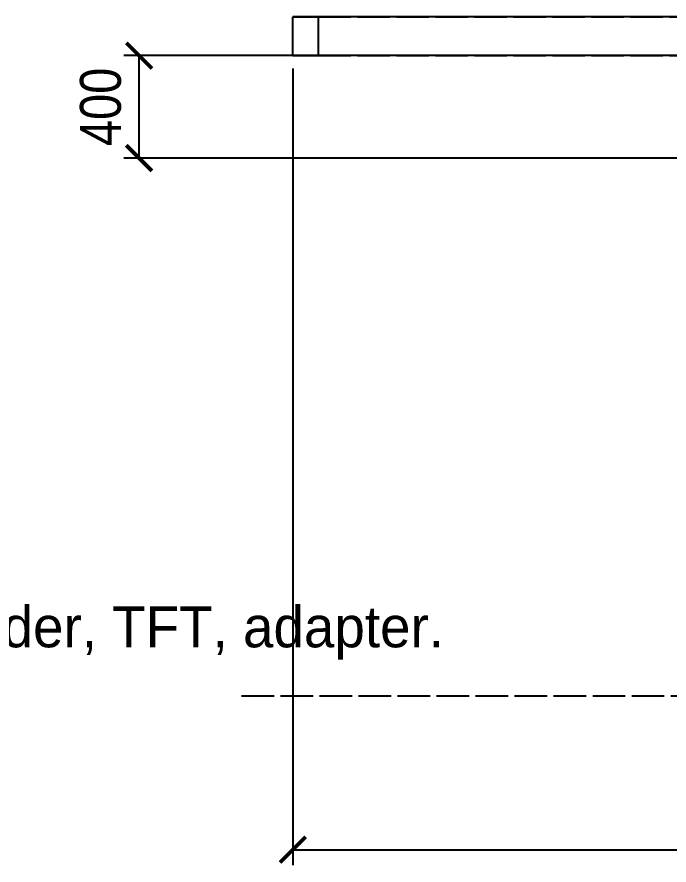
# Model space of a CAD drawing. Header units: millimetres. Extents: x -9 to 221, y -53 to 198.
# Drawn here: x 83.1 to 108.57, y -53.31 to -20.2 of the extents above; entities that cross this region are included whole.
import ezdxf

# ---------------------------------------------------------------- set-up
doc = ezdxf.new("R2010")
doc.units = ezdxf.units.MM
doc.linetypes.add('DASHED', pattern=[1.524, 1.27, -0.254])
for name, color, linetype in [('DIMS', 3, 'CONTINUOUS'), ('HIDDEN', 8, 'DASHED'), ('TEXT', 7, 'CONTINUOUS'), ('VISIBLE', 7, 'CONTINUOUS')]:
    doc.layers.add(name, color=color, linetype=linetype)
doc.styles.add('OpenSansCondensed-Light', font='OpenSansCondensed-Light.ttf')
doc.dimstyles.new('EZDXF', dxfattribs={"dimtxt": 0.25, "dimasz": 0.175, "dimexe": 0.375, "dimexo": 0.125, "dimgap": 0.1, "dimtad": 1, "dimlfac": 100, "dimzin": 12, "dimdsep": 46, "dimtxsty": 'OpenSansCondensed-Light', "dimblk": 'ARCHTICK', "dimcen": 2.5, "dimazin": 3, "dimtfac": 0.5, "dimtmove": 2, "dimatfit": 3})

# ---------------------------------------------------------------- blocks, each defined once
blk = doc.blocks.new('_ARCHTICK')
at = {"color": 0, "linetype": 'BYBLOCK', "const_width": 0.15}
blk.add_lwpolyline([(-0.5, -0.5), (0.5, 0.5)], dxfattribs=at)

msp = doc.modelspace()

# ---------------------------------------------------------------- linework, layer by layer
at = {"layer": 'HIDDEN'}
msp.add_line((91.875, -46.71), (203.375, -46.71), dxfattribs=at)
for points in [[(93.875, -20.2), (93.89087, -20.2), (93.90675, -20.2), (93.92262, -20.2), (93.93849, -20.2), (93.95437, -20.2), (93.97024, -20.2), (93.98611, -20.2), (94.00198, -20.2), (94.01786, -20.2), (94.03373, -20.2), (94.0496, -20.2), (94.06548, -20.2), (94.08135, -20.2), (94.09722, -20.2), (94.1131, -20.2), (94.12897, -20.2), (94.14484, -20.2), (94.16071, -20.2), (94.17659, -20.2), (94.19246, -20.2), (94.20833, -20.2), (94.22421, -20.2), (94.24008, -20.2), (94.25595, -20.2), (94.27183, -20.2), (94.2877, -20.2), (94.30357, -20.2), (94.31944, -20.2), (94.33532, -20.2), (94.35119, -20.2), (94.36706, -20.2), (94.38294, -20.2), (94.39881, -20.2), (94.41468, -20.2), (94.43056, -20.2), (94.44643, -20.2), (94.4623, -20.2), (94.47817, -20.2), (94.49405, -20.2), (94.50992, -20.2), (94.52579, -20.2), (94.54167, -20.2), (94.55754, -20.2), (94.57341, -20.2), (94.58929, -20.2), (94.60516, -20.2), (94.62103, -20.2), (94.6369, -20.2), (94.65278, -20.2), (94.66865, -20.2), (94.68452, -20.2), (94.7004, -20.2), (94.71627, -20.2), (94.73214, -20.2), (94.74802, -20.2), (94.76389, -20.2), (94.77976, -20.2), (94.79563, -20.2), (94.81151, -20.2), (94.82738, -20.2), (94.84325, -20.2), (94.85913, -20.2), (94.875, -20.2)], [(94.875, -20.2), (200.375, -20.2)], [(94.875, -21.71), (94.875, -20.2)], [(93.875, -21.71), (93.89087, -21.71), (93.90675, -21.71), (93.92262, -21.71), (93.93849, -21.71), (93.95437, -21.71), (93.97024, -21.71), (93.98611, -21.71), (94.00198, -21.71), (94.01786, -21.71), (94.03373, -21.71), (94.0496, -21.71), (94.06548, -21.71), (94.08135, -21.71), (94.09722, -21.71), (94.1131, -21.71), (94.12897, -21.71), (94.14484, -21.71), (94.16071, -21.71), (94.17659, -21.71), (94.19246, -21.71), (94.20833, -21.71), (94.22421, -21.71), (94.24008, -21.71), (94.25595, -21.71), (94.27183, -21.71), (94.2877, -21.71), (94.30357, -21.71), (94.31944, -21.71), (94.33532, -21.71), (94.35119, -21.71), (94.36706, -21.71), (94.38294, -21.71), (94.39881, -21.71), (94.41468, -21.71), (94.43056, -21.71), (94.44643, -21.71), (94.4623, -21.71), (94.47817, -21.71), (94.49405, -21.71), (94.50992, -21.71), (94.52579, -21.71), (94.54167, -21.71), (94.55754, -21.71), (94.57341, -21.71), (94.58929, -21.71), (94.60516, -21.71), (94.62103, -21.71), (94.6369, -21.71), (94.65278, -21.71), (94.66865, -21.71), (94.68452, -21.71), (94.7004, -21.71), (94.71627, -21.71), (94.73214, -21.71), (94.74802, -21.71), (94.76389, -21.71), (94.77976, -21.71), (94.79563, -21.71), (94.81151, -21.71), (94.82738, -21.71), (94.84325, -21.71), (94.85913, -21.71), (94.875, -21.71)], [(94.875, -21.71), (200.375, -21.71)]]:
    msp.add_lwpolyline(points, dxfattribs=at)
at = {"layer": 'VISIBLE'}
for points in [[(94.875, -20.2), (94.85913, -20.2), (94.84325, -20.2), (94.82738, -20.2), (94.81151, -20.2), (94.79563, -20.2), (94.77976, -20.2), (94.76389, -20.2), (94.74802, -20.2), (94.73214, -20.2), (94.71627, -20.2), (94.7004, -20.2), (94.68452, -20.2), (94.66865, -20.2), (94.65278, -20.2), (94.6369, -20.2), (94.62103, -20.2), (94.60516, -20.2), (94.58929, -20.2), (94.57341, -20.2), (94.55754, -20.2), (94.54167, -20.2), (94.52579, -20.2), (94.50992, -20.2), (94.49405, -20.2), (94.47817, -20.2), (94.4623, -20.2), (94.44643, -20.2), (94.43056, -20.2), (94.41468, -20.2), (94.39881, -20.2), (94.38294, -20.2), (94.36706, -20.2), (94.35119, -20.2), (94.33532, -20.2), (94.31944, -20.2), (94.30357, -20.2), (94.2877, -20.2), (94.27183, -20.2), (94.25595, -20.2), (94.24008, -20.2), (94.22421, -20.2), (94.20833, -20.2), (94.19246, -20.2), (94.17659, -20.2), (94.16071, -20.2), (94.14484, -20.2), (94.12897, -20.2), (94.1131, -20.2), (94.09722, -20.2), (94.08135, -20.2), (94.06548, -20.2), (94.0496, -20.2), (94.03373, -20.2), (94.01786, -20.2), (94.00198, -20.2), (93.98611, -20.2), (93.97024, -20.2), (93.95437, -20.2), (93.93849, -20.2), (93.92262, -20.2), (93.90675, -20.2), (93.89087, -20.2), (93.875, -20.2)], [(93.875, -21.71), (93.875, -20.2)], [(93.875, -21.71), (93.875, -20.2)], [(200.375, -20.2), (94.875, -20.2)], [(94.875, -21.71), (94.875, -20.2)], [(94.875, -21.71), (94.85913, -21.71), (94.84325, -21.71), (94.82738, -21.71), (94.81151, -21.71), (94.79563, -21.71), (94.77976, -21.71), (94.76389, -21.71), (94.74802, -21.71), (94.73214, -21.71), (94.71627, -21.71), (94.7004, -21.71), (94.68452, -21.71), (94.66865, -21.71), (94.65278, -21.71), (94.6369, -21.71), (94.62103, -21.71), (94.60516, -21.71), (94.58929, -21.71), (94.57341, -21.71), (94.55754, -21.71), (94.54167, -21.71), (94.52579, -21.71), (94.50992, -21.71), (94.49405, -21.71), (94.47817, -21.71), (94.4623, -21.71), (94.44643, -21.71), (94.43056, -21.71), (94.41468, -21.71), (94.39881, -21.71), (94.38294, -21.71), (94.36706, -21.71), (94.35119, -21.71), (94.33532, -21.71), (94.31944, -21.71), (94.30357, -21.71), (94.2877, -21.71), (94.27183, -21.71), (94.25595, -21.71), (94.24008, -21.71), (94.22421, -21.71), (94.20833, -21.71), (94.19246, -21.71), (94.17659, -21.71), (94.16071, -21.71), (94.14484, -21.71), (94.12897, -21.71), (94.1131, -21.71), (94.09722, -21.71), (94.08135, -21.71), (94.06548, -21.71), (94.0496, -21.71), (94.03373, -21.71), (94.01786, -21.71), (94.00198, -21.71), (93.98611, -21.71), (93.97024, -21.71), (93.95437, -21.71), (93.93849, -21.71), (93.92262, -21.71), (93.90675, -21.71), (93.89087, -21.71), (93.875, -21.71)], [(200.375, -21.71), (94.875, -21.71)]]:
    msp.add_lwpolyline(points, dxfattribs=at)

# ---------------------------------------------------------------- texts
at = {"layer": 'TEXT'}
msp.add_text('2026-10-31. PCB v0.5, motor, shaft v0.2, bezel knob v0.2, knob v0.3, encoder v0.2, holder, TFT, adapter.', height=1.6, dxfattribs=at).set_placement((0, -44.81))

# ---------------------------------------------------------------- dimensions: what is measured, and where the dimension line sits
at = {"layer": 'DIMS'}
msp.add_linear_dim(base=(87.875, -25.71), p1=(150.225, -25.71), p2=(150.225, -21.71), angle=90, dimstyle='EZDXF', override={"dimtxt": 1.6, "dimasz": 1, "dimexe": 0.6, "dimexo": 0.5, "dimdec": 2}, dxfattribs=at).render()
msp.add_linear_dim(base=(93.875, -52.71), p1=(93.875, -21.71), p2=(201.375, -21.71), dimstyle='EZDXF', override={"dimtxt": 1.6, "dimasz": 1, "dimexe": 0.6, "dimexo": 0.5, "dimdec": 2}, dxfattribs=at).render()

doc.saveas('drawing.dxf')
